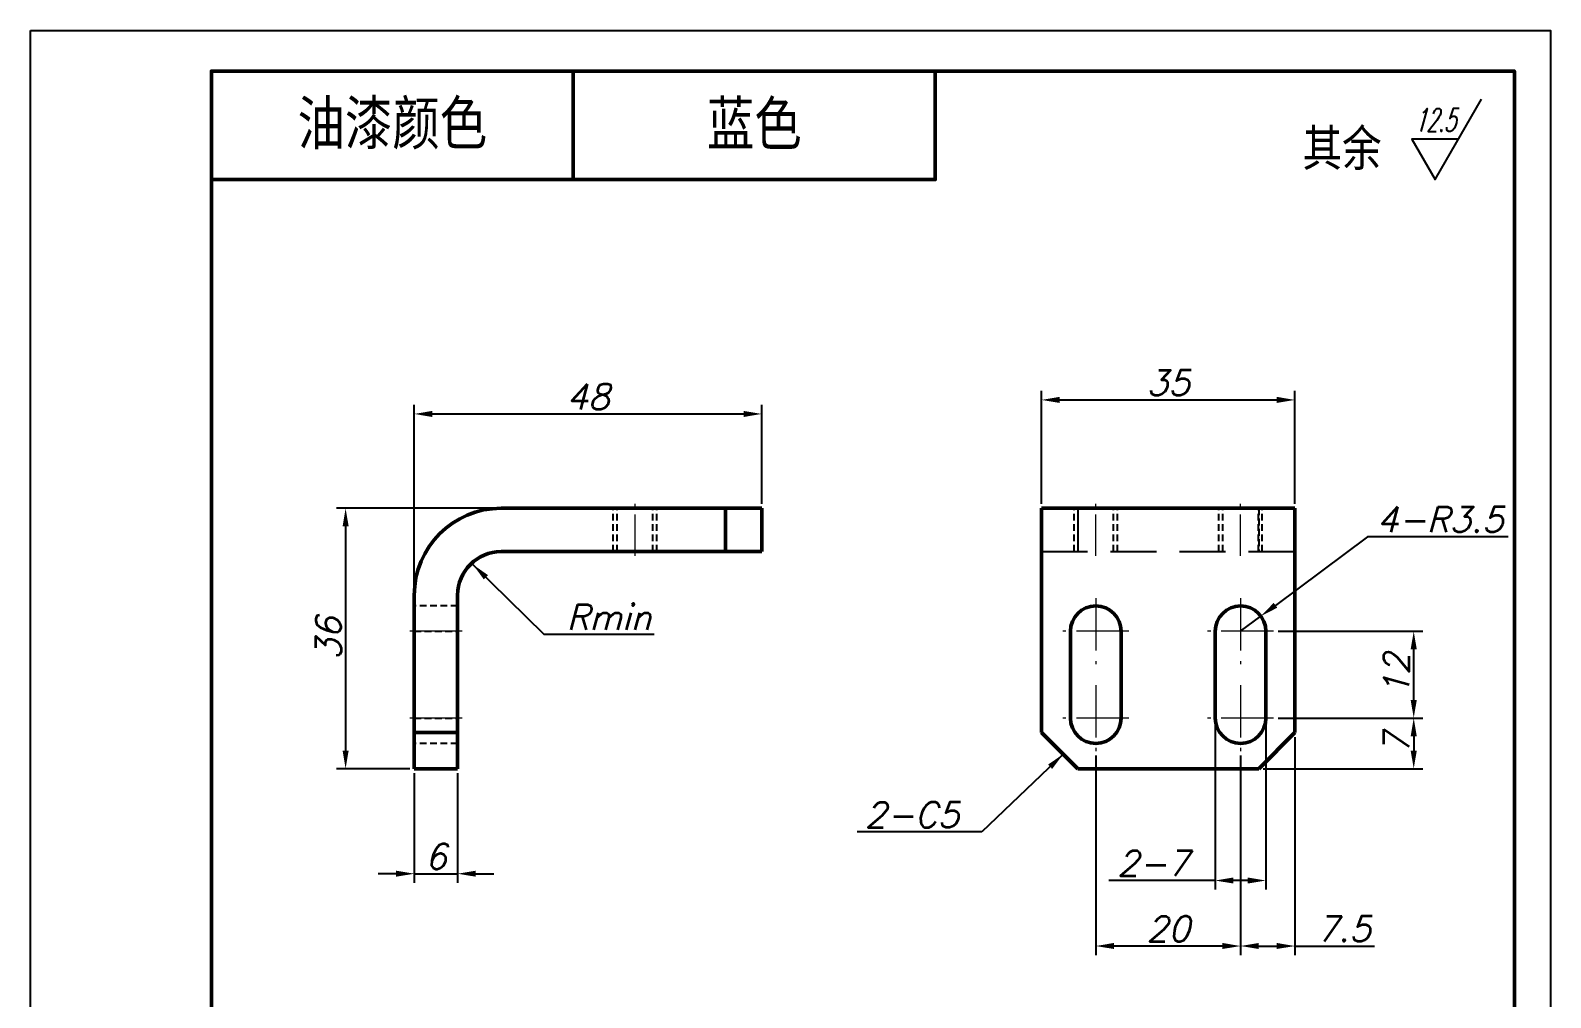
# Model space of a CAD drawing. Header units: inches. Extents: x 17901 to 26602, y 9673 to 14036.
# Drawn here: x 22300.6 to 22510.6, y 12658.1 to 12791.8 of the extents above; entities that cross this region are included whole.
import ezdxf
from ezdxf.enums import TextEntityAlignment as Align

# ---------------------------------------------------------------- set-up
doc = ezdxf.new("R2010")
doc.units = ezdxf.units.IN
doc.header["$MEASUREMENT"] = 0
doc.linetypes.add('CENTER', pattern=[50.8, 31.75, -6.35, 6.35, -6.35])
doc.linetypes.add('DASHED2', pattern=[9.525, 6.35, -3.175])
doc.layers.add('Dim', color=3, linetype='Continuous')
for name, color, linetype, lineweight in [('中心线', 1, 'CENTER', 15), ('图框_内框线', 5, 'Continuous', 50), ('标注线', 3, 'Continuous', 25), ('粗实线', 7, 'Continuous', 50), ('虚线', 2, 'DASHED2', 25)]:
    doc.layers.add(name, color=color, linetype=linetype, lineweight=lineweight)
doc.styles.add('DIM_FONT', font='romans.shx', dxfattribs={"oblique": 15})
doc.styles.add('仿宋体', font='FSGB2312.ttf', dxfattribs={"width": 0.8, "height": 3.5})
doc.dimstyles.new('幅面 1：1$0', dxfattribs={"dimtxt": 3.5, "dimasz": 2.5, "dimexe": 1.25, "dimexo": 0.625, "dimtad": 1, "dimdsep": 46, "dimtxsty": 'DIM_FONT', "dimcen": 2.5, "dimclrd": 256, "dimclre": 256, "dimclrt": 256, "dimadec": 0, "dimazin": 0, "dimtm": 1e-09, "dimtfac": 0.5, "dimtmove": 0, "dimatfit": 3, "dimfxl": 1, "dimlwd": -1, "dimarcsym": 0})
doc.dimstyles.new('幅面 1：1$4', dxfattribs={"dimtxt": 3.5, "dimasz": 2.5, "dimexe": 1.25, "dimexo": 0.625, "dimtad": 1, "dimtoh": 1, "dimdsep": 46, "dimtxsty": 'DIM_FONT', "dimcen": 2.5, "dimclrd": 256, "dimclre": 256, "dimclrt": 256, "dimazin": 2, "dimtfac": 0.5, "dimtmove": 0, "dimatfit": 3, "dimfxl": 1, "dimlwd": -1, "dimlwe": -1, "dimarcsym": 0})
doc.dimstyles.new('幅面 1：1$7', dxfattribs={"dimtxt": 3.5, "dimasz": 2.5, "dimexe": 1.25, "dimexo": 0.625, "dimtad": 1, "dimdsep": 46, "dimtxsty": 'DIM_FONT', "dimcen": 2.5, "dimclrd": 256, "dimclrt": 256, "dimadec": 0, "dimazin": 0, "dimtfac": 1, "dimtmove": 0, "dimatfit": 3, "dimfxl": 1, "dimlwd": -1, "dimarcsym": 0})

# ---------------------------------------------------------------- blocks, each defined once
blk = doc.blocks.new('*D324')
at = {"layer": 'Defpoints', "color": 0, "transparency": 16777216}
for p in [(22401.65, 12738.78), (22401.65, 12725.75), (22353.65, 12713.75)]:
    blk.add_point(p, dxfattribs=at)
at = {"layer": '标注线', "lineweight": -2, "transparency": 16777216}
for p, q in [((22353.65, 12714.37), (22353.65, 12740.03)), ((22401.65, 12726.37), (22401.65, 12740.03))]:
    blk.add_line(p, q, dxfattribs=at)
at = {"layer": '标注线', "transparency": 16777216}
blk.add_line((22356.15, 12738.78), (22399.15, 12738.78), dxfattribs=at)
for points in [[(22356.15, 12739.2), (22356.15, 12738.36), (22353.65, 12738.78)], [(22399.15, 12739.2), (22399.15, 12738.36), (22401.65, 12738.78)]]:
    blk.add_solid(points, dxfattribs=at)
at = {"layer": '标注线', "transparency": 16777216, "insert": (22377.65, 12741.16), "char_height": 3.5, "attachment_point": 5, "style": 'DIM_FONT'}
blk.add_mtext('48', dxfattribs=at)
blk = doc.blocks.new('*D325')
at = {"layer": 'Defpoints', "color": 0, "transparency": 16777216}
for p in [(22365.65, 12725.75), (22344.17, 12689.75), (22353.65, 12689.75)]:
    blk.add_point(p, dxfattribs=at)
at = {"layer": '标注线', "lineweight": -2, "transparency": 16777216}
for p, q in [((22365.02, 12725.75), (22342.92, 12725.75)), ((22353.02, 12689.75), (22342.92, 12689.75))]:
    blk.add_line(p, q, dxfattribs=at)
at = {"layer": '标注线', "transparency": 16777216}
blk.add_line((22344.17, 12723.25), (22344.17, 12692.25), dxfattribs=at)
for points in [[(22343.76, 12723.25), (22344.59, 12723.25), (22344.17, 12725.75)], [(22343.76, 12692.25), (22344.59, 12692.25), (22344.17, 12689.75)]]:
    blk.add_solid(points, dxfattribs=at)
at = {"layer": '标注线', "transparency": 16777216, "insert": (22341.8, 12707.75), "char_height": 3.5, "attachment_point": 5, "rotation": 90, "style": 'DIM_FONT'}
blk.add_mtext('36', dxfattribs=at)
blk = doc.blocks.new('*D326')
at = {"layer": 'Defpoints', "color": 0, "transparency": 16777216}
for p in [(22353.65, 12689.75), (22359.65, 12689.75), (22359.65, 12675.24)]:
    blk.add_point(p, dxfattribs=at)
at = {"layer": '标注线', "lineweight": -2, "transparency": 16777216}
for p, q in [((22353.65, 12689.12), (22353.65, 12673.99)), ((22359.65, 12689.12), (22359.65, 12673.99))]:
    blk.add_line(p, q, dxfattribs=at)
at = {"layer": '标注线', "transparency": 16777216}
for p, q in [((22351.15, 12675.24), (22348.65, 12675.24)), ((22353.65, 12675.24), (22359.65, 12675.24)), ((22362.15, 12675.24), (22364.65, 12675.24))]:
    blk.add_line(p, q, dxfattribs=at)
for points in [[(22351.15, 12675.66), (22351.15, 12674.83), (22353.65, 12675.24)], [(22362.15, 12675.66), (22362.15, 12674.83), (22359.65, 12675.24)]]:
    blk.add_solid(points, dxfattribs=at)
at = {"layer": '标注线', "transparency": 16777216, "insert": (22356.65, 12677.62), "char_height": 3.5, "attachment_point": 5, "style": 'DIM_FONT'}
blk.add_mtext('6', dxfattribs=at)
blk = doc.blocks.new('*D327')
at = {"layer": 'Defpoints', "color": 0, "transparency": 16777216}
for p in [(22475.3, 12740.72), (22440.3, 12725.75), (22475.3, 12725.75)]:
    blk.add_point(p, dxfattribs=at)
at = {"layer": '标注线', "lineweight": -2, "transparency": 16777216}
for p, q in [((22440.3, 12726.37), (22440.3, 12741.97)), ((22475.3, 12726.37), (22475.3, 12741.97))]:
    blk.add_line(p, q, dxfattribs=at)
at = {"layer": '标注线', "transparency": 16777216}
blk.add_line((22442.8, 12740.72), (22472.8, 12740.72), dxfattribs=at)
for points in [[(22442.8, 12741.14), (22442.8, 12740.3), (22440.3, 12740.72)], [(22472.8, 12741.14), (22472.8, 12740.3), (22475.3, 12740.72)]]:
    blk.add_solid(points, dxfattribs=at)
at = {"layer": '标注线', "transparency": 16777216, "insert": (22457.8, 12743.1), "char_height": 3.5, "attachment_point": 5, "style": 'DIM_FONT'}
blk.add_mtext('35', dxfattribs=at)
blk = doc.blocks.new('*D328')
at = {"layer": 'Defpoints', "color": 0, "transparency": 16777216}
for p in [(22447.8, 12692.2), (22467.8, 12692.2), (22447.8, 12665.25)]:
    blk.add_point(p, dxfattribs=at)
at = {"layer": '标注线', "lineweight": -2, "transparency": 16777216}
for p, q in [((22447.8, 12691.57), (22447.8, 12664)), ((22467.8, 12691.57), (22467.8, 12664))]:
    blk.add_line(p, q, dxfattribs=at)
at = {"layer": '标注线', "transparency": 16777216}
blk.add_line((22465.3, 12665.25), (22450.3, 12665.25), dxfattribs=at)
for points in [[(22450.3, 12665.67), (22450.3, 12664.84), (22447.8, 12665.25)], [(22465.3, 12665.67), (22465.3, 12664.84), (22467.8, 12665.25)]]:
    blk.add_solid(points, dxfattribs=at)
at = {"layer": '标注线', "transparency": 16777216, "insert": (22457.8, 12667.63), "char_height": 3.5, "attachment_point": 5, "style": 'DIM_FONT'}
blk.add_mtext('20', dxfattribs=at)
blk = doc.blocks.new('*D329')
at = {"layer": 'Defpoints', "color": 0, "transparency": 16777216}
for p in [(22475.3, 12694.75), (22467.8, 12692.2), (22475.3, 12665.25)]:
    blk.add_point(p, dxfattribs=at)
at = {"layer": '标注线', "lineweight": -2, "transparency": 16777216}
for p, q in [((22475.3, 12694.12), (22475.3, 12664)), ((22467.8, 12691.57), (22467.8, 12664))]:
    blk.add_line(p, q, dxfattribs=at)
at = {"layer": '标注线', "transparency": 16777216}
for p, q in [((22470.3, 12665.25), (22472.8, 12665.25)), ((22475.3, 12665.25), (22486.32, 12665.25))]:
    blk.add_line(p, q, dxfattribs=at)
for points in [[(22470.3, 12665.67), (22470.3, 12664.84), (22467.8, 12665.25)], [(22472.8, 12665.67), (22472.8, 12664.84), (22475.3, 12665.25)]]:
    blk.add_solid(points, dxfattribs=at)
at = {"layer": '标注线', "transparency": 16777216, "insert": (22482.06, 12667.63), "char_height": 3.5, "attachment_point": 5, "style": 'DIM_FONT'}
blk.add_mtext('7.5', dxfattribs=at)
blk = doc.blocks.new('*D330')
at = {"layer": 'Defpoints', "color": 0, "transparency": 16777216}
for p in [(22464.3, 12696.75), (22471.3, 12696.75), (22464.3, 12674.3)]:
    blk.add_point(p, dxfattribs=at)
at = {"layer": '标注线', "lineweight": -2, "transparency": 16777216}
for p, q in [((22464.3, 12696.12), (22464.3, 12673.05)), ((22471.3, 12696.12), (22471.3, 12673.05))]:
    blk.add_line(p, q, dxfattribs=at)
at = {"layer": '标注线', "transparency": 16777216}
for p, q in [((22464.3, 12674.3), (22449.62, 12674.3)), ((22468.8, 12674.3), (22466.8, 12674.3))]:
    blk.add_line(p, q, dxfattribs=at)
for points in [[(22466.8, 12674.72), (22466.8, 12673.89), (22464.3, 12674.3)], [(22468.8, 12674.72), (22468.8, 12673.89), (22471.3, 12674.3)]]:
    blk.add_solid(points, dxfattribs=at)
at = {"layer": '标注线', "transparency": 16777216, "insert": (22455.71, 12676.68), "char_height": 3.5, "attachment_point": 5, "style": 'DIM_FONT'}
blk.add_mtext('2-7', dxfattribs=at)
blk = doc.blocks.new('*D331')
at = {"layer": 'Defpoints', "color": 0, "transparency": 16777216}
for p in [(22472.35, 12708.75), (22491.72, 12708.75), (22472.35, 12696.75)]:
    blk.add_point(p, dxfattribs=at)
at = {"layer": '标注线', "lineweight": -2, "transparency": 16777216}
for p, q in [((22472.98, 12708.75), (22492.97, 12708.75)), ((22472.98, 12696.75), (22492.97, 12696.75))]:
    blk.add_line(p, q, dxfattribs=at)
at = {"layer": '标注线', "transparency": 16777216}
blk.add_line((22491.72, 12699.25), (22491.72, 12706.25), dxfattribs=at)
for points in [[(22491.3, 12706.25), (22492.14, 12706.25), (22491.72, 12708.75)], [(22491.3, 12699.25), (22492.14, 12699.25), (22491.72, 12696.75)]]:
    blk.add_solid(points, dxfattribs=at)
at = {"layer": '标注线', "transparency": 16777216, "insert": (22489.34, 12702.75), "char_height": 3.5, "attachment_point": 5, "rotation": 90, "style": 'DIM_FONT'}
blk.add_mtext('12', dxfattribs=at)
blk = doc.blocks.new('*D332')
at = {"layer": 'Defpoints', "color": 0, "transparency": 16777216}
for p in [(22472.35, 12696.75), (22470.3, 12689.75), (22491.72, 12689.75)]:
    blk.add_point(p, dxfattribs=at)
at = {"layer": '标注线', "lineweight": -2, "transparency": 16777216}
for p, q in [((22472.98, 12696.75), (22492.97, 12696.75)), ((22470.93, 12689.75), (22492.97, 12689.75))]:
    blk.add_line(p, q, dxfattribs=at)
at = {"layer": '标注线', "transparency": 16777216}
blk.add_line((22491.72, 12694.25), (22491.72, 12692.25), dxfattribs=at)
for points in [[(22491.3, 12694.25), (22492.14, 12694.25), (22491.72, 12696.75)], [(22491.3, 12692.25), (22492.14, 12692.25), (22491.72, 12689.75)]]:
    blk.add_solid(points, dxfattribs=at)
at = {"layer": '标注线', "transparency": 16777216, "insert": (22489.34, 12693.25), "char_height": 3.5, "attachment_point": 5, "rotation": 90, "style": 'DIM_FONT'}
blk.add_mtext('7', dxfattribs=at)
blk = doc.blocks.new('*D333')
at = {"layer": 'Defpoints', "color": 0, "transparency": 16777216}
for p in [(22470.61, 12710.84), (22467.8, 12708.75)]:
    blk.add_point(p, dxfattribs=at)
at = {"layer": '标注线', "transparency": 16777216}
for p, q in [((22485.35, 12721.81), (22472.62, 12712.33)), ((22504.77, 12721.81), (22485.35, 12721.81)), ((22467.8, 12708.75), (22470.61, 12710.84))]:
    blk.add_line(p, q, dxfattribs=at)
blk.add_solid([(22472.37, 12712.67), (22472.87, 12712), (22470.61, 12710.84)], dxfattribs=at)
at = {"layer": '标注线', "transparency": 16777216, "insert": (22495.37, 12724.19), "char_height": 3.5, "attachment_point": 5, "style": 'DIM_FONT'}
blk.add_mtext('4-R3.5', dxfattribs=at)

msp = doc.modelspace()

# ---------------------------------------------------------------- linework, layer by layer
at = {"layer": 'Defpoints'}
msp.add_lwpolyline([(22300.628, 12791.785), (22510.628, 12791.785), (22510.628, 12494.785), (22300.628, 12494.785)], close=True, dxfattribs=at)
at = {"layer": 'Dim', "ltscale": 2}
msp.add_lwpolyline([(22497.882, 12776.734), (22491.482, 12776.734), (22494.682, 12771.192), (22501.082, 12782.277)], dxfattribs=at)
at = {"layer": '中心线', "ltscale": 0.18}
for p, q in [((22384.149, 12719.15), (22384.149, 12726.35)), ((22447.803, 12719.15), (22447.803, 12726.35)), ((22467.803, 12719.15), (22467.803, 12726.35))]:
    msp.add_line(p, q, dxfattribs=at)
at = {"layer": '中心线', "ltscale": 0.2275}
for p, q in [((22447.803, 12713.3), (22447.803, 12704.2)), ((22467.803, 12713.3), (22467.803, 12704.2)), ((22447.803, 12701.3), (22447.803, 12692.2)), ((22467.803, 12701.3), (22467.803, 12692.2))]:
    msp.add_line(p, q, dxfattribs=at)
at = {"layer": '中心线', "ltscale": 0.180015}
for p, q in [((22360.249, 12708.75), (22353.048, 12708.75)), ((22360.249, 12696.75), (22353.048, 12696.75))]:
    msp.add_line(p, q, dxfattribs=at)
at = {"layer": '中心线', "ltscale": 0.227496}
for p, q in [((22452.353, 12708.75), (22443.253, 12708.75)), ((22472.353, 12708.75), (22463.253, 12708.75)), ((22452.353, 12696.75), (22443.253, 12696.75)), ((22472.353, 12696.75), (22463.253, 12696.75))]:
    msp.add_line(p, q, dxfattribs=at)
at = {"layer": '图框_内框线'}
msp.add_line((22375.628, 12786.165), (22375.628, 12771.165), dxfattribs=at)
for points in [[(22325.628, 12499.785), (22505.628, 12499.785), (22505.628, 12786.165), (22325.628, 12786.165)], [(22325.628, 12786.165), (22425.628, 12786.165), (22425.628, 12771.165), (22325.628, 12771.165)]]:
    msp.add_lwpolyline(points, close=True, dxfattribs=at)
at = {"layer": '粗实线'}
for p, q in [((22396.649, 12725.75), (22365.649, 12725.75)), ((22440.303, 12725.75), (22475.303, 12725.75)), ((22365.649, 12719.75), (22396.649, 12719.75)), ((22445.303, 12689.75), (22470.303, 12689.75))]:
    msp.add_line(p, q, dxfattribs=at)
at = {"layer": '粗实线', "ltscale": 0.15}
for p, q in [((22396.649, 12725.75), (22396.649, 12719.75)), ((22401.649, 12725.75), (22401.649, 12719.75)), ((22359.649, 12694.75), (22353.649, 12694.75)), ((22359.649, 12689.75), (22353.649, 12689.75))]:
    msp.add_line(p, q, dxfattribs=at)
at = {"layer": '粗实线', "ltscale": 0.125}
for p, q in [((22401.649, 12725.75), (22396.649, 12725.75)), ((22396.649, 12719.75), (22401.649, 12719.75)), ((22353.649, 12694.75), (22353.649, 12689.75)), ((22359.649, 12689.75), (22359.649, 12694.75))]:
    msp.add_line(p, q, dxfattribs=at)
at = {"layer": '粗实线', "ltscale": 0.3}
for p, q in [((22440.303, 12713.75), (22440.303, 12725.75)), ((22475.303, 12713.75), (22475.303, 12725.75)), ((22444.303, 12696.75), (22444.303, 12708.75)), ((22451.303, 12708.75), (22451.303, 12696.75)), ((22464.303, 12696.75), (22464.303, 12708.75)), ((22471.303, 12708.75), (22471.303, 12696.75))]:
    msp.add_line(p, q, dxfattribs=at)
at = {"layer": '粗实线', "ltscale": 0.475}
for p, q in [((22353.649, 12713.75), (22353.649, 12694.75)), ((22359.649, 12694.75), (22359.649, 12713.75)), ((22440.303, 12713.75), (22440.303, 12694.75)), ((22475.303, 12713.75), (22475.303, 12694.75))]:
    msp.add_line(p, q, dxfattribs=at)
at = {"layer": '粗实线', "ltscale": 0.176777}
for p, q in [((22445.303, 12689.75), (22440.303, 12694.75)), ((22475.303, 12694.75), (22470.303, 12689.75))]:
    msp.add_line(p, q, dxfattribs=at)
at = {"layer": '粗实线'}
for centre, radius, start, end in [((22365.649, 12713.75), 12, 90, 180), ((22365.649, 12713.75), 6, 90, 180), ((22447.803, 12708.75), 3.5, 0, 180), ((22467.803, 12708.75), 3.5, 0, 180), ((22447.803, 12696.75), 3.5, 180, 0), ((22467.803, 12696.75), 3.5, 180, 0)]:
    msp.add_arc(centre, radius, start, end, dxfattribs=at)
at = {"layer": '虚线', "ltscale": 0.15}
for p, q in [((22381.149, 12719.75), (22381.149, 12725.75)), ((22381.149, 12719.75), (22381.149, 12725.75)), ((22381.69, 12719.75), (22381.69, 12725.75)), ((22381.69, 12719.75), (22381.69, 12725.75)), ((22386.607, 12719.75), (22386.607, 12725.75)), ((22386.607, 12719.75), (22386.607, 12725.75)), ((22387.149, 12719.75), (22387.149, 12725.75)), ((22387.149, 12719.75), (22387.149, 12725.75)), ((22396.649, 12725.75), (22396.649, 12719.75)), ((22444.803, 12719.75), (22444.803, 12725.75)), ((22445.303, 12725.75), (22445.303, 12719.75)), ((22445.345, 12719.75), (22445.345, 12725.75)), ((22450.262, 12719.75), (22450.262, 12725.75)), ((22450.803, 12719.75), (22450.803, 12725.75)), ((22464.803, 12719.75), (22464.803, 12725.75)), ((22465.345, 12719.75), (22465.345, 12725.75)), ((22470.262, 12719.75), (22470.262, 12725.75)), ((22470.303, 12725.75), (22470.303, 12719.75)), ((22470.803, 12719.75), (22470.803, 12725.75)), ((22359.649, 12712.25), (22353.649, 12712.25)), ((22359.649, 12712.25), (22353.649, 12712.25)), ((22353.649, 12708.75), (22359.649, 12708.75)), ((22353.649, 12708.75), (22359.649, 12708.75)), ((22353.649, 12708.75), (22359.649, 12708.75)), ((22353.649, 12708.75), (22359.649, 12708.75)), ((22353.649, 12696.75), (22359.649, 12696.75)), ((22353.649, 12696.75), (22359.649, 12696.75)), ((22353.649, 12696.75), (22359.649, 12696.75)), ((22353.649, 12696.75), (22359.649, 12696.75)), ((22359.649, 12694.75), (22353.649, 12694.75)), ((22359.649, 12693.25), (22353.649, 12693.25)), ((22359.649, 12693.25), (22353.649, 12693.25))]:
    msp.add_line(p, q, dxfattribs=at)
at = {"layer": '虚线'}
msp.add_line((22440.303, 12719.75), (22475.303, 12719.75), dxfattribs=at)

# ---------------------------------------------------------------- texts
at = {"layer": 'Dim', "ltscale": 2, "style": 'DIM_FONT', "oblique": 15, "width": 0.559478}
msp.add_text('12.5', height=3.2, dxfattribs=at).set_placement((22491.823, 12777.799), (22497.535, 12777.799), align=Align.FIT)
at = {"layer": 'Dim', "insert": (22476.364, 12778.034), "char_height": 5, "width": 61.23649, "attachment_point": 1, "style": '仿宋体'}
msp.add_mtext('其余', dxfattribs=at)
at = {"layer": '标注线', "char_height": 6, "width": 50, "attachment_point": 5, "style": '仿宋体'}
for s, insert in [('油漆颜色', (22350.628, 12778.665)), ('{\\fSimSun|b0|i0|c134|p2;蓝色}', (22400.628, 12778.665))]:
    msp.add_mtext(s, dxfattribs=dict(at, insert=insert))
at = {"layer": '标注线', "char_height": 3.5, "style": 'DIM_FONT'}
for s, insert, attachment_point in [('Rmin', (22374.687, 12708.95), 7), ('2-C5', (22428.942, 12681.636), 9)]:
    msp.add_mtext(s, dxfattribs=dict(at, insert=insert, attachment_point=attachment_point))

# ---------------------------------------------------------------- dimensions: what is measured, and where the dimension line sits
at = {"layer": '标注线'}
for base, p1, p2, picture, middle in [((22475.303, 12740.72), (22440.303, 12725.75), (22475.303, 12725.75), '*D327', (22457.803, 12743.095)), ((22401.649, 12738.78), (22353.649, 12713.75), (22401.649, 12725.75), '*D324', (22377.649, 12741.155)), ((22475.303, 12665.253), (22467.803, 12692.2), (22475.303, 12694.75), '*D329', (22482.064, 12667.628)), ((22447.803, 12665.253), (22467.803, 12692.2), (22447.803, 12692.2), '*D328', (22457.803, 12667.628)), ((22359.649, 12675.243), (22353.649, 12689.75), (22359.649, 12689.75), '*D326', (22356.649, 12677.618))]:
    dim = msp.add_linear_dim(base=base, p1=p1, p2=p2, dimstyle='幅面 1：1$0', dxfattribs=at)
    dim.commit()
    dim.dimension.update_dxf_attribs({"geometry": picture, "text_midpoint": middle})
dim = msp.add_radius_dim(center=(22467.803, 12708.75), mpoint=(22470.611, 12710.839), text='4-<>', dimstyle='幅面 1：1$4', dxfattribs=at)
dim.commit()
dim.dimension.update_dxf_attribs({"geometry": '*D333', "text_midpoint": (22495.371, 12721.811), "dimtype": 164})
for base, p1, p2, picture, middle in [((22344.172, 12689.75), (22365.649, 12725.75), (22353.649, 12689.75), '*D325', (22341.797, 12707.75)), ((22491.72, 12708.75), (22472.353, 12696.75), (22472.353, 12708.75), '*D331', (22489.345, 12702.75)), ((22491.72, 12689.75), (22472.353, 12696.75), (22470.303, 12689.75), '*D332', (22489.345, 12693.25))]:
    dim = msp.add_linear_dim(base=base, p1=p1, p2=p2, angle=90, dimstyle='幅面 1：1$0', dxfattribs=at)
    dim.commit()
    dim.dimension.update_dxf_attribs({"geometry": picture, "text_midpoint": middle})
dim = msp.add_linear_dim(base=(22464.303, 12674.303), p1=(22471.303, 12696.75), p2=(22464.303, 12696.75), text='2-<>', dimstyle='幅面 1：1$0', dxfattribs=at)
dim.commit()
dim.dimension.update_dxf_attribs({"geometry": '*D330', "text_midpoint": (22455.709, 12676.678)})

# ---------------------------------------------------------------- leaders
at = {"layer": '标注线', "annotation_type": 0, "has_hookline": 1}
for points, hookline_direction, text_width in [([(22361.766, 12717.966), (22371.562, 12708.325), (22374.062, 12708.325)], 0, 12.113), ([(22443.298, 12691.755), (22432.067, 12681.011), (22429.567, 12681.011)], 1, 14.104)]:
    msp.add_leader(points, dimstyle='幅面 1：1$7', override={"dimgap": 0.625, "dimtad": 1}, dxfattribs=dict(at, hookline_direction=hookline_direction, text_width=text_width))

doc.saveas('drawing.dxf')
